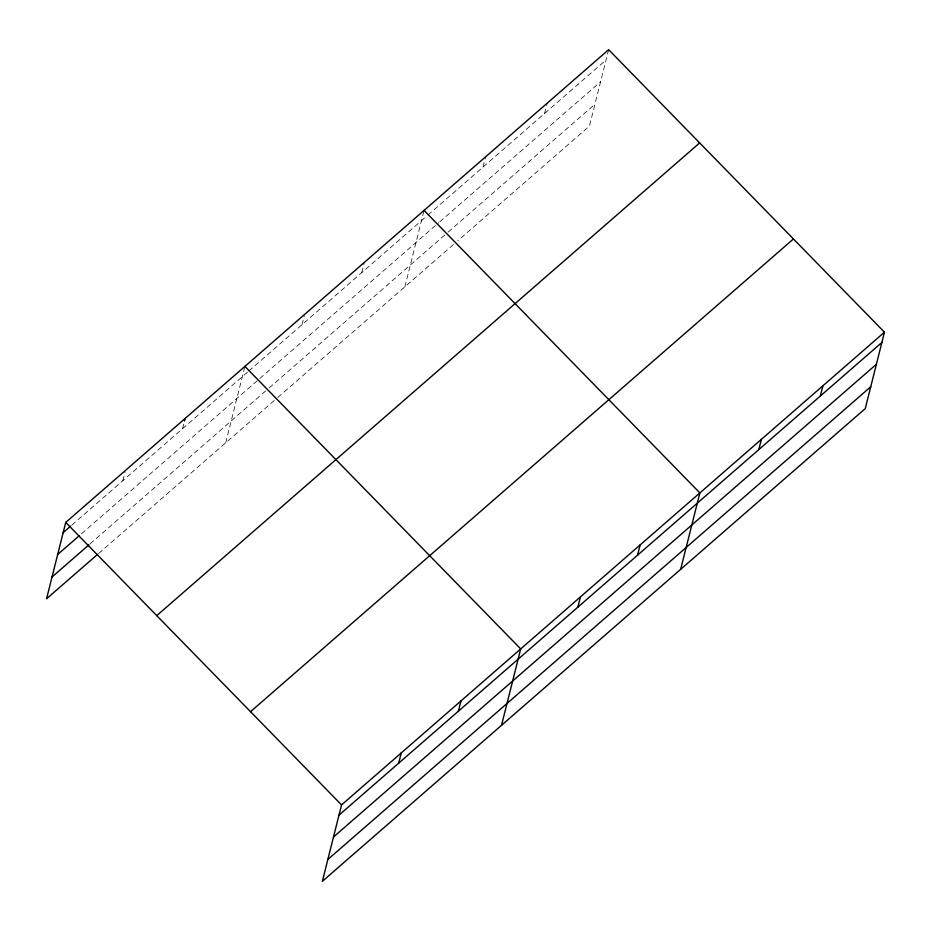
<?xml version="1.0" encoding="UTF-8"?>
<svg xmlns="http://www.w3.org/2000/svg" width="931" height="931" viewBox="0 0 931 931"><rect width="100%" height="100%" fill="white"/><g stroke="black" fill="none" stroke-linecap="round" stroke-linejoin="round"><path stroke-width="0.7" stroke-dasharray="4.66 3.49" d="M122.88 480.664L125.138 471.691M182.604 428.667L184.536 420.975M225.709 442.807L244.574 367.687M302.04 324.663L304.297 315.69M361.763 272.667L364.335 262.402M404.869 286.806L423.733 211.686M483.014 167.08L485.586 156.827M544.542 113.512L547.114 103.248M608.641 49.68L589.451 126.081L457.761 240.757M71.85 525.096L247.751 371.935M248.833 370.992L426.875 215.957M427.957 215.026L606.069 59.933M81.567 533.696L438.664 222.753M439.746 221.811L600.588 81.765M90.039 543.89L268.105 388.832M269.199 387.89L447.055 233.029M448.125 232.087L594.932 104.249M98.674 553.433L276.74 398.375M277.822 397.432L453.444 244.516"/><path stroke-width="1.4" d="M884.45 332.192L341.549 804.919L322.359 881.32L865.26 408.593L884.45 332.192L608.641 49.68L65.74 522.407L46.55 598.808L97.58 554.376M184.536 420.975L185.176 418.403M398.689 763.176L401.261 752.911M458.413 711.168L460.985 700.915M501.518 725.319L520.708 648.919L244.9 366.407M577.848 607.175L580.42 596.911M637.572 555.167L640.144 544.914M680.666 569.318L699.868 492.918L424.059 210.406M758.812 449.592L761.395 439.339M820.351 396.024L822.923 385.76M63.168 532.66L70.768 526.038M57.687 554.492L79.403 535.581M52.031 576.987L88.945 544.833M156.757 615.635L699.658 142.909M250.532 711.691L793.433 238.964M338.965 815.172L881.878 342.445M333.484 837.004L876.385 364.277M327.84 859.488L870.741 386.761M65.74 522.407L341.549 804.919"/></g></svg>
